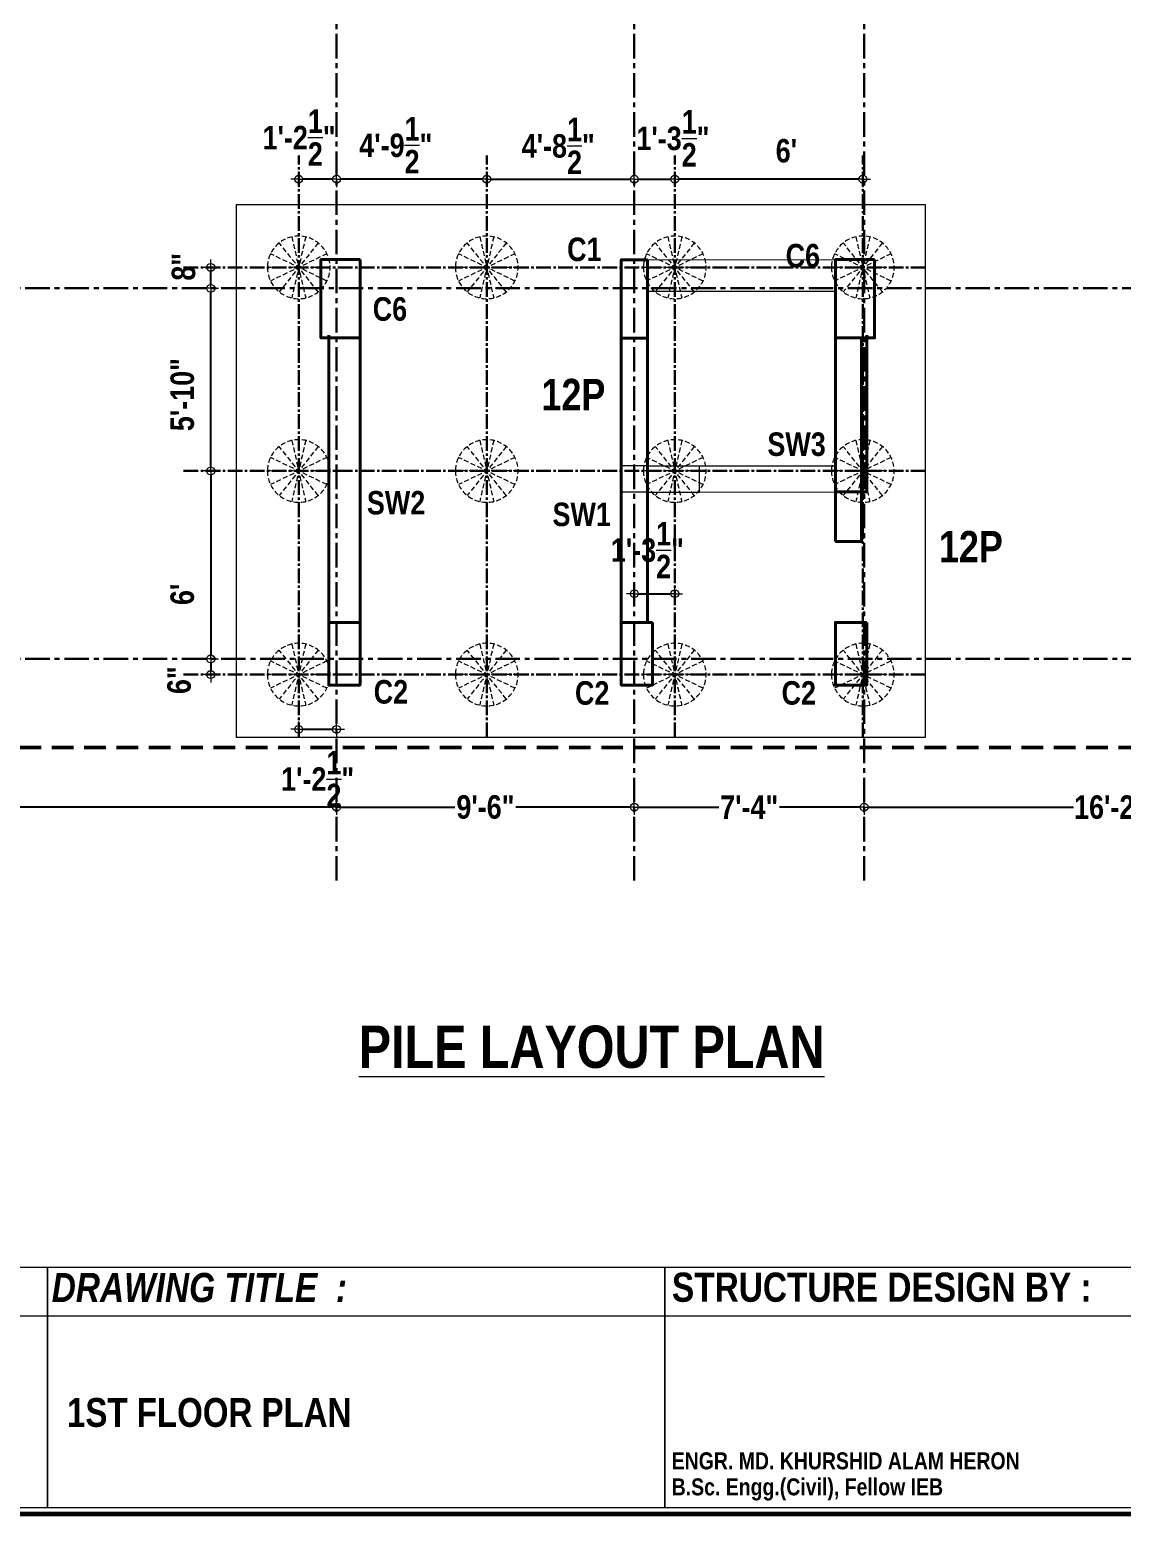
# Model space of a CAD drawing. Header units: inches. Extents: x 64086 to 138972, y -13497 to 16809.
# Drawn here: x 98885 to 99303, y -13497 to -12928 of the extents above; entities that cross this region are included whole.
import ezdxf
from ezdxf.enums import TextEntityAlignment as Align

# ---------------------------------------------------------------- set-up
doc = ezdxf.new("R2010")
doc.units = ezdxf.units.IN
doc.header["$LTSCALE"] = 0.5
doc.header["$MEASUREMENT"] = 0
doc.header["$PDMODE"] = 2
for name, pattern in [('CENTER', [2, 1.25, -0.25, 0.25, -0.25]), ('CENTER2', [1.125, 0.75, -0.125, 0.125, -0.125]), ('DASHED', [0.75, 0.5, -0.25]), ('DASHED2', [0.375, 0.25, -0.125])]:
    doc.linetypes.add(name, pattern=pattern)
for name, color, linetype, lineweight in [('Boundary', 6, 'DASHED', 50), ('BOX', 253, 'Continuous', 15), ('C.L.', 17, 'CENTER', 13), ('C.Line', 135, 'CENTER2', 13), ('Colm txt', 3, 'Continuous', 9), ('Column', 1, 'Continuous', 40), ('DIM', 5, 'Continuous', 13), ('LOGO', 7, 'Continuous', 9), ('P.cap', 4, 'Continuous', 20), ('P.Text', 6, 'Continuous', 5), ('pile', 243, 'DASHED2', 20), ('TEXT-IN', 7, 'Continuous', 15), ('TITLE', 7, 'Continuous', 9)]:
    doc.layers.add(name, color=color, linetype=linetype, lineweight=lineweight)
doc.styles.add('SIMPLEX', font='ARIALNB.TTF')
doc.styles.get("Standard").update_dxf_attribs({"font": 'ARIALNB.TTF'})
doc.dimstyles.new('Column Dim', dxfattribs={"dimtxt": 9, "dimasz": 1.5, "dimexe": 13.25, "dimexo": 11, "dimgap": 1, "dimtad": 0, "dimdec": 1, "dimzin": 0, "dimdsep": 46, "dimlunit": 4, "dimtxsty": 'Standard', "dimblk": 'DIM', "dimcen": 0, "dimse1": 1, "dimse2": 1, "dimclrd": 5, "dimclre": 5, "dimclrt": 7, "dimadec": 0, "dimazin": 0, "dimtfac": 1, "dimtdec": 1, "dimtofl": 0, "dimtmove": 2, "dimatfit": 3, "dimldrblk": 'DIM', "dimfxl": 1, "dimtolj": 1, "dimtzin": 0, "dimarcsym": 0})

# ---------------------------------------------------------------- blocks, each defined once
blk = doc.blocks.new('DIM')
at = {"layer": 'DIM'}
for q in [(-2, 0), (0, 2), (0, -2), (2, 0)]:
    blk.add_line((0, 0), q, dxfattribs=at)
blk.add_circle((0, 0), 1, dxfattribs=at)
blk = doc.blocks.new('*D69')
at = {"layer": 'Defpoints', "color": 0, "ltscale": 15, "transparency": 16777216}
for p in [(98729.68, -13225.54), (99002.67, -13225.54), (99002.67, -13225.54)]:
    blk.add_point(p, dxfattribs=at)
at = {"layer": 'DIM', "color": 5, "lineweight": -2, "ltscale": 15, "transparency": 16777216}
for p, q in [((98731.18, -13225.54), (98851.57, -13225.54)), ((99001.17, -13225.54), (98880.77, -13225.54))]:
    blk.add_line(p, q, dxfattribs=at)
at = {"layer": 'DIM', "color": 5, "lineweight": -2, "ltscale": 15, "transparency": 16777216, "xscale": 1.5, "yscale": 1.5, "zscale": 1.5, "rotation": 180}
blk.add_blockref('DIM', (98729.68, -13225.54), dxfattribs=at)
at = {"layer": 'DIM', "color": 5, "lineweight": -2, "ltscale": 15, "transparency": 16777216, "xscale": 1.5, "yscale": 1.5, "zscale": 1.5}
blk.add_blockref('DIM', (99002.67, -13225.54), dxfattribs=at)
at = {"layer": 'DIM', "color": 7, "ltscale": 15, "transparency": 16777216, "insert": (98866.17, -13225.54), "char_height": 9, "attachment_point": 5}
blk.add_mtext('\\A1;22\'-9"', dxfattribs=at)
blk = doc.blocks.new('*D70')
at = {"layer": 'Defpoints', "color": 0, "ltscale": 15, "transparency": 16777216}
for p in [(99002.67, -13225.54), (99116.67, -13225.54), (99116.67, -13225.54)]:
    blk.add_point(p, dxfattribs=at)
at = {"layer": 'DIM', "color": 5, "lineweight": -2, "ltscale": 15, "transparency": 16777216}
for p, q in [((99004.17, -13225.54), (99047.97, -13225.54)), ((99115.17, -13225.54), (99071.37, -13225.54))]:
    blk.add_line(p, q, dxfattribs=at)
at = {"layer": 'DIM', "color": 5, "lineweight": -2, "ltscale": 15, "transparency": 16777216, "xscale": 1.5, "yscale": 1.5, "zscale": 1.5, "rotation": 180}
blk.add_blockref('DIM', (99002.67, -13225.54), dxfattribs=at)
at = {"layer": 'DIM', "color": 5, "lineweight": -2, "ltscale": 15, "transparency": 16777216, "xscale": 1.5, "yscale": 1.5, "zscale": 1.5}
blk.add_blockref('DIM', (99116.67, -13225.54), dxfattribs=at)
at = {"layer": 'DIM', "color": 7, "ltscale": 15, "transparency": 16777216, "insert": (99059.67, -13225.54), "char_height": 9, "attachment_point": 5}
blk.add_mtext('\\A1;9\'-6"', dxfattribs=at)
blk = doc.blocks.new('*D71')
at = {"layer": 'Defpoints', "color": 0, "ltscale": 15, "transparency": 16777216}
for p in [(99116.67, -13225.54), (99204.67, -13225.54), (99204.67, -13225.54)]:
    blk.add_point(p, dxfattribs=at)
at = {"layer": 'DIM', "color": 5, "lineweight": -2, "ltscale": 15, "transparency": 16777216}
for p, q in [((99118.17, -13225.54), (99149.02, -13225.54)), ((99203.17, -13225.54), (99172.31, -13225.54))]:
    blk.add_line(p, q, dxfattribs=at)
at = {"layer": 'DIM', "color": 5, "lineweight": -2, "ltscale": 15, "transparency": 16777216, "xscale": 1.5, "yscale": 1.5, "zscale": 1.5, "rotation": 180}
blk.add_blockref('DIM', (99116.67, -13225.54), dxfattribs=at)
at = {"layer": 'DIM', "color": 5, "lineweight": -2, "ltscale": 15, "transparency": 16777216, "xscale": 1.5, "yscale": 1.5, "zscale": 1.5}
blk.add_blockref('DIM', (99204.67, -13225.54), dxfattribs=at)
at = {"layer": 'DIM', "color": 7, "ltscale": 15, "transparency": 16777216, "insert": (99160.67, -13225.54), "char_height": 9, "attachment_point": 5}
blk.add_mtext('\\A1;7\'-4"', dxfattribs=at)
blk = doc.blocks.new('*D72')
at = {"layer": 'Defpoints', "color": 0, "ltscale": 15, "transparency": 16777216}
for p in [(99204.67, -13225.54), (99399.15, -13225.54), (99399.15, -13225.54)]:
    blk.add_point(p, dxfattribs=at)
at = {"layer": 'DIM', "color": 5, "lineweight": -2, "ltscale": 15, "transparency": 16777216}
for p, q in [((99206.17, -13225.54), (99284.86, -13225.54)), ((99397.65, -13225.54), (99318.96, -13225.54))]:
    blk.add_line(p, q, dxfattribs=at)
at = {"layer": 'DIM', "color": 5, "lineweight": -2, "ltscale": 15, "transparency": 16777216, "xscale": 1.5, "yscale": 1.5, "zscale": 1.5, "rotation": 180}
blk.add_blockref('DIM', (99204.67, -13225.54), dxfattribs=at)
at = {"layer": 'DIM', "color": 5, "lineweight": -2, "ltscale": 15, "transparency": 16777216, "xscale": 1.5, "yscale": 1.5, "zscale": 1.5}
blk.add_blockref('DIM', (99399.15, -13225.54), dxfattribs=at)
at = {"layer": 'DIM', "color": 7, "ltscale": 15, "transparency": 16777216, "insert": (99301.91, -13225.54), "char_height": 9, "attachment_point": 5}
blk.add_mtext('\\A1;16\'-2{\\H1.000000x;\\S1/2;}"', dxfattribs=at)
blk = doc.blocks.new('PILE')
at = {"layer": 'pile', "ltscale": 15}
for p, q in [((-10, 12), (-10, -12)), ((-10, 12), (-10, -12)), ((-19.38, 7.48), (-0.62, -7.48)), ((-0.62, 7.48), (-19.38, -7.48)), ((-19.38, 7.48), (-0.62, -7.48)), ((-0.62, 7.48), (-19.38, -7.48)), ((-15.21, 10.81), (-4.79, -10.81)), ((-4.79, 10.81), (-15.21, -10.81)), ((-15.21, 10.81), (-4.79, -10.81)), ((-4.79, 10.81), (-15.21, -10.81)), ((1.7, -2.67), (-21.7, 2.67)), ((1.7, 2.67), (-21.7, -2.67)), ((1.7, -2.67), (-21.7, 2.67)), ((1.7, 2.67), (-21.7, -2.67))]:
    blk.add_line(p, q, dxfattribs=at)
blk.add_circle((-10, 0), 12, dxfattribs=at)
blk = doc.blocks.new('*D104')
at = {"layer": 'Defpoints', "color": 0, "ltscale": 15, "transparency": 16777216}
for p in [(99116.67, -12984.98), (99060.17, -12994.65), (99116.67, -12994.65)]:
    blk.add_point(p, dxfattribs=at)
at = {"layer": 'DIM', "color": 5, "lineweight": -2, "ltscale": 15, "transparency": 16777216}
blk.add_line((99061.67, -12984.98), (99115.17, -12984.98), dxfattribs=at)
at = {"layer": 'DIM', "color": 5, "lineweight": -2, "ltscale": 15, "transparency": 16777216, "xscale": 1.5, "yscale": 1.5, "zscale": 1.5, "rotation": 180}
blk.add_blockref('DIM', (99060.17, -12984.98), dxfattribs=at)
at = {"layer": 'DIM', "color": 5, "lineweight": -2, "ltscale": 15, "transparency": 16777216, "xscale": 1.5, "yscale": 1.5, "zscale": 1.5}
blk.add_blockref('DIM', (99116.67, -12984.98), dxfattribs=at)
at = {"layer": 'DIM', "color": 7, "ltscale": 15, "transparency": 16777216, "insert": (99087.54, -12972.22), "char_height": 9, "attachment_point": 5}
blk.add_mtext('\\A1;4\'-8{\\H1.000000x;\\S1/2;}"', dxfattribs=at)
blk = doc.blocks.new('*D105')
at = {"layer": 'Defpoints', "color": 0, "ltscale": 15, "transparency": 16777216}
for p in [(99002.67, -12984.98), (99002.67, -12994.65), (99060.17, -12994.65)]:
    blk.add_point(p, dxfattribs=at)
at = {"layer": 'DIM', "color": 5, "lineweight": -2, "ltscale": 15, "transparency": 16777216}
blk.add_line((99058.67, -12984.98), (99004.17, -12984.98), dxfattribs=at)
at = {"layer": 'DIM', "color": 5, "lineweight": -2, "ltscale": 15, "transparency": 16777216, "xscale": 1.5, "yscale": 1.5, "zscale": 1.5, "rotation": 180}
blk.add_blockref('DIM', (99002.67, -12984.98), dxfattribs=at)
at = {"layer": 'DIM', "color": 5, "lineweight": -2, "ltscale": 15, "transparency": 16777216, "xscale": 1.5, "yscale": 1.5, "zscale": 1.5}
blk.add_blockref('DIM', (99060.17, -12984.98), dxfattribs=at)
at = {"layer": 'DIM', "color": 7, "ltscale": 15, "transparency": 16777216, "insert": (99025.35, -12971.97), "char_height": 9, "attachment_point": 5}
blk.add_mtext('\\A1;4\'-9{\\H1.000000x;\\S1/2;}"', dxfattribs=at)
blk = doc.blocks.new('*D106')
at = {"layer": 'Defpoints', "color": 0, "ltscale": 15, "transparency": 16777216}
for p in [(99132.17, -12984.98), (99132.17, -12994.65), (99204.17, -12994.65)]:
    blk.add_point(p, dxfattribs=at)
at = {"layer": 'DIM', "color": 5, "lineweight": -2, "ltscale": 15, "transparency": 16777216}
blk.add_line((99202.67, -12984.98), (99133.67, -12984.98), dxfattribs=at)
at = {"layer": 'DIM', "color": 5, "lineweight": -2, "ltscale": 15, "transparency": 16777216, "xscale": 1.5, "yscale": 1.5, "zscale": 1.5, "rotation": 180}
blk.add_blockref('DIM', (99132.17, -12984.98), dxfattribs=at)
at = {"layer": 'DIM', "color": 5, "lineweight": -2, "ltscale": 15, "transparency": 16777216, "xscale": 1.5, "yscale": 1.5, "zscale": 1.5}
blk.add_blockref('DIM', (99204.17, -12984.98), dxfattribs=at)
at = {"layer": 'DIM', "color": 7, "ltscale": 15, "transparency": 16777216, "insert": (99174.9, -12974.12), "char_height": 9, "attachment_point": 5}
blk.add_mtext("\\A1;6'", dxfattribs=at)
blk = doc.blocks.new('*D107')
at = {"layer": 'Defpoints', "color": 0, "ltscale": 15, "transparency": 16777216}
for p in [(98954.49, -13026.77), (98964.17, -13026.77), (98964.17, -13096.77)]:
    blk.add_point(p, dxfattribs=at)
at = {"layer": 'DIM', "color": 5, "lineweight": -2, "ltscale": 15, "transparency": 16777216}
blk.add_line((98954.49, -13095.27), (98954.49, -13028.27), dxfattribs=at)
at = {"layer": 'DIM', "color": 5, "lineweight": -2, "ltscale": 15, "transparency": 16777216, "xscale": 1.5, "yscale": 1.5, "zscale": 1.5}
for p, rotation in [((98954.49, -13026.77), 90), ((98954.49, -13096.77), 270)]:
    blk.add_blockref('DIM', p, dxfattribs=dict(at, rotation=rotation))
at = {"layer": 'DIM', "color": 7, "ltscale": 15, "transparency": 16777216, "insert": (98943.63, -13067.51), "char_height": 9, "attachment_point": 5, "rotation": 90}
blk.add_mtext('\\A1;5\'-10"', dxfattribs=at)
blk = doc.blocks.new('*D108')
at = {"layer": 'Defpoints', "color": 0, "ltscale": 15, "transparency": 16777216}
for p in [(98964.17, -13096.77), (98954.49, -13168.77), (98964.17, -13168.77)]:
    blk.add_point(p, dxfattribs=at)
at = {"layer": 'DIM', "color": 5, "lineweight": -2, "ltscale": 15, "transparency": 16777216}
blk.add_line((98954.49, -13098.27), (98954.49, -13167.27), dxfattribs=at)
at = {"layer": 'DIM', "color": 5, "lineweight": -2, "ltscale": 15, "transparency": 16777216, "xscale": 1.5, "yscale": 1.5, "zscale": 1.5}
for p, rotation in [((98954.49, -13096.77), 90), ((98954.49, -13168.77), 270)]:
    blk.add_blockref('DIM', p, dxfattribs=dict(at, rotation=rotation))
at = {"layer": 'DIM', "color": 7, "ltscale": 15, "transparency": 16777216, "insert": (98943.63, -13144.04), "char_height": 9, "attachment_point": 5, "rotation": 90}
blk.add_mtext("\\A1;6'", dxfattribs=at)
blk = doc.blocks.new('*D90')
at = {"layer": 'Defpoints', "color": 0, "ltscale": 15, "transparency": 16777216}
for p in [(98988.17, -12984.98), (98988.17, -12994.77), (99002.67, -12994.65)]:
    blk.add_point(p, dxfattribs=at)
at = {"layer": 'DIM', "color": 5, "lineweight": -2, "ltscale": 15, "transparency": 16777216}
blk.add_line((99001.17, -12984.98), (98989.67, -12984.98), dxfattribs=at)
at = {"layer": 'DIM', "color": 5, "lineweight": -2, "ltscale": 15, "transparency": 16777216, "xscale": 1.5, "yscale": 1.5, "zscale": 1.5, "rotation": 180}
blk.add_blockref('DIM', (98988.17, -12984.98), dxfattribs=at)
at = {"layer": 'DIM', "color": 5, "lineweight": -2, "ltscale": 15, "transparency": 16777216, "xscale": 1.5, "yscale": 1.5, "zscale": 1.5}
blk.add_blockref('DIM', (99002.67, -12984.98), dxfattribs=at)
at = {"layer": 'DIM', "color": 7, "ltscale": 15, "transparency": 16777216, "insert": (98988.32, -12969.05), "char_height": 9, "attachment_point": 5}
blk.add_mtext('\\A1;1\'-2{\\H1.000000x;\\S1/2;}"', dxfattribs=at)
blk = doc.blocks.new('*D91')
at = {"layer": 'Defpoints', "color": 0, "ltscale": 15, "transparency": 16777216}
for p in [(99132.17, -12984.98), (99116.67, -12994.65), (99132.17, -12991.18)]:
    blk.add_point(p, dxfattribs=at)
at = {"layer": 'DIM', "color": 5, "lineweight": -2, "ltscale": 15, "transparency": 16777216}
blk.add_line((99118.17, -12984.98), (99130.67, -12984.98), dxfattribs=at)
at = {"layer": 'DIM', "color": 5, "lineweight": -2, "ltscale": 15, "transparency": 16777216, "xscale": 1.5, "yscale": 1.5, "zscale": 1.5, "rotation": 180}
blk.add_blockref('DIM', (99116.67, -12984.98), dxfattribs=at)
at = {"layer": 'DIM', "color": 5, "lineweight": -2, "ltscale": 15, "transparency": 16777216, "xscale": 1.5, "yscale": 1.5, "zscale": 1.5}
blk.add_blockref('DIM', (99132.17, -12984.98), dxfattribs=at)
at = {"layer": 'DIM', "color": 7, "ltscale": 15, "transparency": 16777216, "insert": (99131.46, -12969.32), "char_height": 9, "attachment_point": 5}
blk.add_mtext('\\A1;1\'-3{\\H1.000000x;\\S1/2;}"', dxfattribs=at)
blk = doc.blocks.new('*D92')
at = {"layer": 'Defpoints', "color": 0, "ltscale": 15, "transparency": 16777216}
for p in [(98954.49, -13018.77), (98958.61, -13018.77), (98964.17, -13026.77)]:
    blk.add_point(p, dxfattribs=at)
at = {"layer": 'DIM', "color": 5, "lineweight": -2, "ltscale": 15, "transparency": 16777216}
blk.add_line((98954.49, -13025.27), (98954.49, -13020.27), dxfattribs=at)
at = {"layer": 'DIM', "color": 5, "lineweight": -2, "ltscale": 15, "transparency": 16777216, "xscale": 1.5, "yscale": 1.5, "zscale": 1.5}
for p, rotation in [((98954.49, -13018.77), 90), ((98954.49, -13026.77), 270)]:
    blk.add_blockref('DIM', p, dxfattribs=dict(at, rotation=rotation))
at = {"layer": 'DIM', "color": 7, "ltscale": 15, "transparency": 16777216, "insert": (98944.1, -13018.54), "char_height": 9, "attachment_point": 5, "rotation": 90}
blk.add_mtext('\\A1;8"', dxfattribs=at)
blk = doc.blocks.new('*D93')
at = {"layer": 'Defpoints', "color": 0, "ltscale": 15, "transparency": 16777216}
for p in [(98964.17, -13168.77), (98954.49, -13174.77), (98964.17, -13174.77)]:
    blk.add_point(p, dxfattribs=at)
at = {"layer": 'DIM', "color": 5, "lineweight": -2, "ltscale": 15, "transparency": 16777216}
blk.add_line((98954.49, -13170.27), (98954.49, -13173.27), dxfattribs=at)
at = {"layer": 'DIM', "color": 5, "lineweight": -2, "ltscale": 15, "transparency": 16777216, "xscale": 1.5, "yscale": 1.5, "zscale": 1.5}
for p, rotation in [((98954.49, -13168.77), 90), ((98954.49, -13174.77), 270)]:
    blk.add_blockref('DIM', p, dxfattribs=dict(at, rotation=rotation))
at = {"layer": 'DIM', "color": 7, "ltscale": 15, "transparency": 16777216, "insert": (98942.41, -13176.92), "char_height": 9, "attachment_point": 5, "rotation": 90}
blk.add_mtext('\\A1;6"', dxfattribs=at)
blk = doc.blocks.new('*D89')
at = {"layer": 'Defpoints', "color": 0, "ltscale": 15, "transparency": 16777216}
for p in [(99132.17, -13136.79), (99116.67, -13143.77), (99132.17, -13143.77)]:
    blk.add_point(p, dxfattribs=at)
at = {"layer": 'DIM', "color": 5, "lineweight": -2, "ltscale": 15, "transparency": 16777216}
blk.add_line((99118.17, -13143.77), (99130.67, -13143.77), dxfattribs=at)
at = {"layer": 'DIM', "color": 5, "lineweight": -2, "ltscale": 15, "transparency": 16777216, "xscale": 1.5, "yscale": 1.5, "zscale": 1.5, "rotation": 180}
blk.add_blockref('DIM', (99116.67, -13143.77), dxfattribs=at)
at = {"layer": 'DIM', "color": 5, "lineweight": -2, "ltscale": 15, "transparency": 16777216, "xscale": 1.5, "yscale": 1.5, "zscale": 1.5}
blk.add_blockref('DIM', (99132.17, -13143.77), dxfattribs=at)
at = {"layer": 'DIM', "color": 7, "ltscale": 15, "transparency": 16777216, "insert": (99121.67, -13127.07), "char_height": 9, "attachment_point": 5}
blk.add_mtext('\\A1;1\'-3{\\H1.000000x;\\S1/2;}"', dxfattribs=at)
blk = doc.blocks.new('*D109')
at = {"layer": 'Defpoints', "color": 0, "ltscale": 15, "transparency": 16777216}
for p in [(99002.67, -13178.77), (99002.67, -13195.73), (98988.17, -13198.77)]:
    blk.add_point(p, dxfattribs=at)
at = {"layer": 'DIM', "color": 5, "lineweight": -2, "ltscale": 15, "transparency": 16777216}
blk.add_line((98989.67, -13195.73), (99001.17, -13195.73), dxfattribs=at)
at = {"layer": 'DIM', "color": 5, "lineweight": -2, "ltscale": 15, "transparency": 16777216, "xscale": 1.5, "yscale": 1.5, "zscale": 1.5, "rotation": 180}
blk.add_blockref('DIM', (98988.17, -13195.73), dxfattribs=at)
at = {"layer": 'DIM', "color": 5, "lineweight": -2, "ltscale": 15, "transparency": 16777216, "xscale": 1.5, "yscale": 1.5, "zscale": 1.5}
blk.add_blockref('DIM', (99002.67, -13195.73), dxfattribs=at)
at = {"layer": 'DIM', "color": 7, "ltscale": 15, "transparency": 16777216, "insert": (98995.42, -13214.8), "char_height": 9, "attachment_point": 5}
blk.add_mtext('\\A1;1\'-2{\\H1.000000x;\\S1/2;}"', dxfattribs=at)

msp = doc.modelspace()

# ---------------------------------------------------------------- linework, layer by layer
at = {"layer": 'Boundary', "ltscale": 33}
msp.add_lwpolyline([(99674.11, -12597.69), (99817.7, -13202.68), (98473.7, -13202.77), (98474.11, -12598.77), (99674.11, -12597.69)], dxfattribs=at)
msp.add_lwpolyline([(99674.11, -12597.69), (99817.7, -13202.68), (98473.7, -13202.77), (98474.11, -12598.77), (99674.11, -12597.69)], dxfattribs=at)
at = {"layer": 'BOX', "const_width": 1.78}
msp.add_lwpolyline([(99886.08, -12431.35), (98380.03, -12431.35), (98380.03, -13496.35), (99886.08, -13496.35)], close=True, dxfattribs=at)
at = {"layer": 'C.L.', "lineweight": 30, "ltscale": 15}
for p, q in [((99002.67, -13253.69), (99002.67, -12522.71)), ((99116.67, -13253.69), (99116.67, -12522.71)), ((99204.67, -13253.69), (99204.67, -12522.71)), ((99882.85, -13026.77), (98431.52, -13026.77)), ((99882.85, -13168.77), (98431.52, -13168.77))]:
    msp.add_line(p, q, dxfattribs=at)
at = {"layer": 'C.Line', "lineweight": 30, "ltscale": 15}
for p, q in [((98988.17, -13198.77), (98988.17, -12975.86)), ((99060.17, -13198.77), (99060.17, -12975.86)), ((99132.17, -13198.77), (99132.17, -12975.86)), ((99204.17, -13198.77), (99204.17, -12975.86)), ((99228.17, -13018.77), (98943.42, -13018.77)), ((99228.17, -13096.77), (98943.42, -13096.77)), ((99228.17, -13096.77), (98943.42, -13096.77)), ((99228.17, -13174.77), (98943.42, -13174.77)), ((99228.17, -13174.77), (98943.42, -13174.77))]:
    msp.add_line(p, q, dxfattribs=at)
at = {"layer": 'Column'}
for p, q in [((98999.67, -13044.77), (98999.67, -13154.77)), ((98999.67, -13044.77), (98999.67, -13154.77)), ((98999.67, -13045.77), (98999.67, -13159.77)), ((99011.67, -13044.77), (99011.67, -13154.77)), ((99011.67, -13044.77), (99011.67, -13154.77)), ((99011.67, -13045.77), (99011.67, -13159.77)), ((99111.67, -13044.77), (99111.67, -13154.77)), ((99111.67, -13044.82), (99111.67, -13154.77)), ((99111.67, -13045.82), (99111.67, -13154.77)), ((99121.67, -13044.77), (99121.67, -13154.77)), ((99121.67, -13044.82), (99121.67, -13154.77)), ((99121.67, -13045.82), (99121.67, -13154.77)), ((99193.67, -13123.77), (99193.67, -13045.77)), ((99203.67, -13123.77), (99203.67, -13045.77)), ((99203.67, -13123.77), (99193.67, -13123.77))]:
    msp.add_line(p, q, dxfattribs=at)
for points in [[(99011.67, -13015.77), (98996.67, -13015.77), (98996.67, -13045.77), (99011.67, -13045.77)], [(99121.67, -13015.82), (99111.67, -13015.82), (99111.67, -13045.82), (99121.67, -13045.82)], [(99208.67, -13015.77), (99193.67, -13015.77), (99193.67, -13045.77), (99208.67, -13045.77)], [(99011.67, -13154.77), (98999.67, -13154.77), (98999.67, -13178.77), (99011.67, -13178.77)], [(99011.67, -13154.77), (98999.67, -13154.77), (98999.67, -13178.77), (99011.67, -13178.77)], [(99123.67, -13154.77), (99111.67, -13154.77), (99111.67, -13178.77), (99123.67, -13178.77)], [(99123.67, -13154.77), (99111.67, -13154.77), (99111.67, -13178.77), (99123.67, -13178.77)], [(99205.67, -13154.77), (99193.67, -13154.77), (99193.67, -13178.77), (99205.67, -13178.77)], [(99205.67, -13154.77), (99193.67, -13154.77), (99193.67, -13178.77), (99205.67, -13178.77)]]:
    msp.add_lwpolyline(points, close=True, dxfattribs=at)
msp.add_lwpolyline([(99193.67, -13044.77), (99193.67, -13104.77), (99205.67, -13104.77), (99205.67, -13044.77)], dxfattribs=at)
at = {"layer": 'P.cap'}
msp.add_lwpolyline([(98964.17, -13198.77), (99228.17, -13198.77), (99228.17, -12994.77), (98964.17, -12994.77)], close=True, dxfattribs=at)
at = {"layer": 'TEXT-IN', "ltscale": 15}
for p, q in [((99121.67, -13015.82), (99193.67, -13015.77)), ((99121.67, -13015.82), (99121.67, -13027.82)), ((99121.67, -13027.82), (99193.67, -13027.82)), ((99121.67, -13045.82), (99121.67, -13094.82)), ((99121.67, -13094.82), (99111.67, -13094.82)), ((99121.67, -13094.82), (99193.67, -13094.82)), ((99121.67, -13094.82), (99121.67, -13104.82)), ((99141.67, -13104.82), (99141.67, -13094.82)), ((99121.67, -13104.82), (99111.67, -13104.82)), ((99121.67, -13104.82), (99193.67, -13104.77)), ((99121.67, -13104.82), (99141.67, -13104.82))]:
    msp.add_line(p, q, dxfattribs=at)
at = {"layer": 'TITLE', "lineweight": 13}
for p, q in [((98892.03, -13420.59), (98750.45, -13420.59)), ((99128.41, -13420.59), (98892.03, -13420.59)), ((99449.63, -13420.59), (99128.41, -13420.59))]:
    msp.add_line(p, q, dxfattribs=at)
for points in [[(98750.45, -13493.9), (98892.03, -13493.9), (98892.03, -13401.9), (98750.45, -13401.9)], [(98750.45, -13493.9), (98892.03, -13493.9), (98892.03, -13401.9), (98750.45, -13401.9)], [(98892.03, -13493.9), (99128.41, -13493.9), (99128.41, -13401.9), (98892.03, -13401.9)], [(98892.03, -13493.9), (99128.41, -13493.9), (99128.41, -13401.9), (98892.03, -13401.9)], [(99128.41, -13493.9), (99449.63, -13493.9), (99449.63, -13401.9), (99128.41, -13401.9)]]:
    msp.add_lwpolyline(points, close=True, dxfattribs=at)

# ---------------------------------------------------------------- block references
at = {"layer": 'pile', "xscale": -1, "rotation": 270}
for p in [(98988.17, -13008.77), (99060.17, -13008.77), (99132.17, -13008.77), (99204.17, -13008.77), (98988.17, -13086.77), (98988.17, -13086.77), (99060.17, -13086.77), (99060.17, -13086.77), (99132.17, -13086.77), (99132.17, -13086.77), (99204.17, -13086.77), (99204.17, -13086.77), (98988.17, -13164.77), (98988.17, -13164.77), (99060.17, -13164.77), (99060.17, -13164.77), (99132.17, -13164.77), (99132.17, -13164.77), (99204.17, -13164.77), (99204.17, -13164.77)]:
    msp.add_blockref('PILE', p, dxfattribs=at)

# ---------------------------------------------------------------- texts
at = {"layer": 'Colm txt', "ltscale": 15}
for s, p in [('C1', (99097.54, -13011.84)), ('C6', (99181.2, -13014.28)), ('C6', (99023.1, -13034.69)), ('SW3', (99178.8, -13086.49, 527.9)), ('SW2', (99025.46, -13108.93, 527.9)), ('SW1', (99096.53, -13113.38, 527.9)), ('C2', (99023.48, -13181.37, 527.9)), ('C2', (99100.54, -13181.81, 527.9)), ('C2', (99179.65, -13181.79, 527.9))]:
    msp.add_text(s, height=9, dxfattribs=at).set_placement(p, align=Align.MIDDLE_CENTER)
at = {"layer": 'LOGO', "style": 'SIMPLEX'}
for s, height, p in [('%%UPILE LAYOUT PLAN', 16.2, (99011.14, -13325.46)), ('STRUCTURE DESIGN BY :', 11.1781, (99131.07, -13415.06)), ('1ST FLOOR PLAN ', 11.0378, (98899.47, -13462.98)), ('ENGR. MD. KHURSHID ALAM HERON', 6.5039, (99130.99, -13479.25)), ('B.Sc. Engg.(Civil), Fellow IEB', 6.5039, (99130.99, -13489.23))]:
    msp.add_text(s, height=height, dxfattribs=at).set_placement(p)
at = {"layer": 'LOGO', "insert": (98893.59, -13404.01), "char_height": 11.1781, "attachment_point": 1, "style": 'SIMPLEX'}
msp.add_mtext('{\\fArial Narrow|b1|i1|c0|p34;DRAWING TITLE  :}', dxfattribs=at)
at = {"layer": 'P.Text', "ltscale": 15}
for p in [(99093.36, -13067.47), (99245.55, -13125.75)]:
    msp.add_text('12P', height=12, dxfattribs=at).set_placement(p, align=Align.MIDDLE_CENTER)

# ---------------------------------------------------------------- dimensions: what is measured, and where the dimension line sits
at = {"layer": 'DIM', "ltscale": 15}
for base, p1, p2, override, picture, middle in [((98988.17, -12984.98), (99002.67, -12994.65), (98988.17, -12994.77), {"dimfxl": 4}, '*D90', (98988.32, -12969.05)), ((99002.67, -12984.98), (99060.17, -12994.65), (99002.67, -12994.65), {"dimfxl": 0.18}, '*D105', (99025.35, -12971.97)), ((99132.17, -12984.98), (99204.17, -12994.65), (99132.17, -12994.65), {"dimfxl": 0.18}, '*D106', (99174.9, -12974.12)), ((99132.17, -13143.77), (99116.67, -13143.77), (99132.17, -13136.79), {"dimfxl": 4}, '*D89', (99121.67, -13127.07)), ((99002.67, -13195.73), (98988.17, -13198.77), (99002.67, -13178.77), {"dimfxl": 4}, '*D109', (98995.42, -13214.8))]:
    dim = msp.add_linear_dim(base=base, p1=p1, p2=p2, dimstyle='Column Dim', override=override, dxfattribs=at)
    dim.commit()
    dim.dimension.update_dxf_attribs({"geometry": picture, "text_midpoint": middle, "dimtype": 160})
for base, p1, p2, angle, override, picture, middle in [((99116.67, -12984.98), (99060.17, -12994.65), (99116.67, -12994.65), 180, {"dimfxl": 0.18}, '*D104', (99087.54, -12972.22)), ((99132.17, -12984.98), (99116.67, -12994.65), (99132.17, -12991.18), 180, {"dimfxl": 4}, '*D91', (99131.46, -12969.32)), ((98954.49, -13018.77), (98964.17, -13026.77), (98958.61, -13018.77), 270, {"dimfxl": 4}, '*D92', (98944.1, -13018.54)), ((98954.49, -13026.77), (98964.17, -13096.77), (98964.17, -13026.77), 270, {"dimfxl": 0.18}, '*D107', (98943.63, -13067.51)), ((98954.49, -13168.77), (98964.17, -13096.77), (98964.17, -13168.77), 90, {"dimfxl": 0.18}, '*D108', (98943.63, -13144.04)), ((98954.49, -13174.77), (98964.17, -13168.77), (98964.17, -13174.77), 90, {"dimfxl": 4}, '*D93', (98942.41, -13176.92))]:
    dim = msp.add_linear_dim(base=base, p1=p1, p2=p2, angle=angle, dimstyle='Column Dim', override=override, dxfattribs=at)
    dim.commit()
    dim.dimension.update_dxf_attribs({"geometry": picture, "text_midpoint": middle, "dimtype": 160})
for base, p1, p2, picture, middle in [((99399.15, -13225.54), (99204.67, -13225.54), (99399.15, -13225.54), '*D72', (99301.91, -13225.54)), ((99002.67, -13225.54), (98729.68, -13225.54), (99002.67, -13225.54), '*D69', (98866.17, -13225.54)), ((99116.67, -13225.54), (99002.67, -13225.54), (99116.67, -13225.54), '*D70', (99059.67, -13225.54)), ((99204.67, -13225.54), (99116.67, -13225.54), (99204.67, -13225.54), '*D71', (99160.67, -13225.54))]:
    dim = msp.add_linear_dim(base=base, p1=p1, p2=p2, dimstyle='Column Dim', override={"dimfxl": 4}, dxfattribs=at)
    dim.commit()
    dim.dimension.update_dxf_attribs({"geometry": picture, "text_midpoint": middle})

doc.saveas('drawing.dxf')
